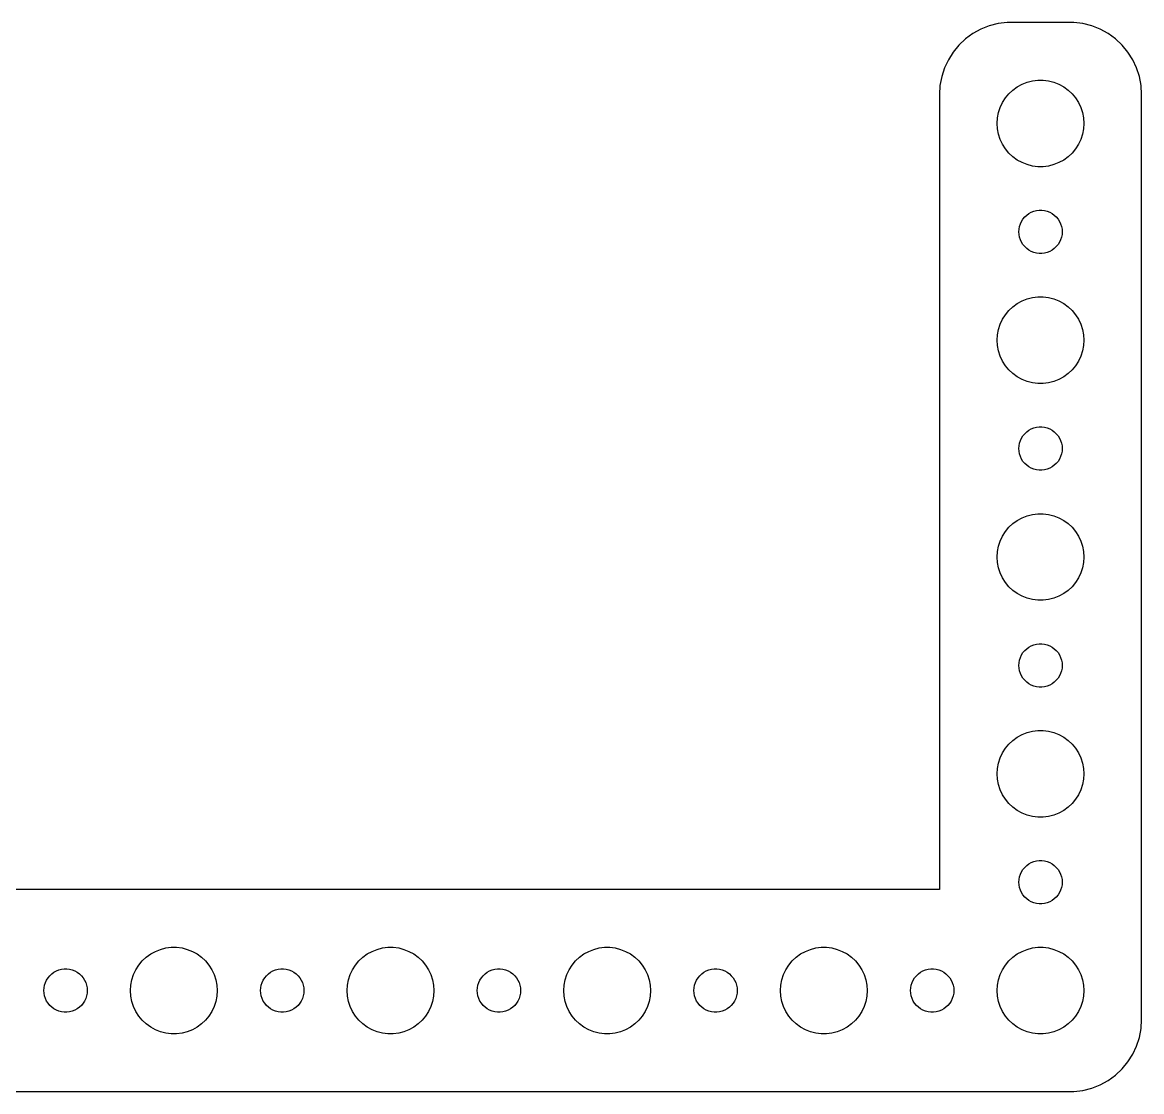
# Model space of a CAD drawing. Header units: metres. Extents: x -74 to 74, y -37 to 37.
# Drawn here: x -3 to 74.5, y -37 to 37 of the extents above; entities that cross this region are included whole.
import ezdxf

# ---------------------------------------------------------------- set-up
doc = ezdxf.new("R2010")
doc.units = ezdxf.units.M

msp = doc.modelspace()

# ---------------------------------------------------------------- linework, layer by layer
for p, q in [((63.3711, 36.5241), (62.8209, 36.2216)), ((63.9549, 36.7553), (63.3711, 36.5241)), ((64.5631, 36.9114), (63.9549, 36.7553)), ((65.1861, 36.9901), (64.5631, 36.9114)), ((69.8139, 36.9901), (65.1861, 36.9901)), ((70.4369, 36.9114), (69.8139, 36.9901)), ((71.0451, 36.7553), (70.4369, 36.9114)), ((71.6289, 36.5241), (71.0451, 36.7553)), ((72.1791, 36.2216), (71.6289, 36.5241)), ((62.3129, 35.8526), (61.8551, 35.4227)), ((62.8209, 36.2216), (62.3129, 35.8526)), ((72.6871, 35.8526), (72.1791, 36.2216)), ((73.1448, 35.4227), (72.6871, 35.8526)), ((61.4549, 34.9389), (61.1185, 34.4088)), ((61.8551, 35.4227), (61.4549, 34.9389)), ((73.5451, 34.9389), (73.1448, 35.4227)), ((73.8815, 34.4088), (73.5451, 34.9389)), ((61.1185, 34.4088), (60.8511, 33.8406)), ((74.1489, 33.8406), (73.8815, 34.4088)), ((60.8511, 33.8406), (60.6571, 33.2434)), ((74.3429, 33.2434), (74.1489, 33.8406)), ((60.5394, 32.6267), (60.5, 32)), ((60.6571, 33.2434), (60.5394, 32.6267)), ((65.8925, 32.533), (66.2227, 32.7145)), ((66.2227, 32.7145), (66.573, 32.8532)), ((66.573, 32.8532), (66.9379, 32.9469)), ((66.9379, 32.9469), (67.3116, 32.9941)), ((67.3116, 32.9941), (67.6884, 32.9941)), ((67.6884, 32.9941), (68.0621, 32.9469)), ((68.0621, 32.9469), (68.427, 32.8532)), ((68.427, 32.8532), (68.7773, 32.7145)), ((68.7773, 32.7145), (69.1075, 32.533)), ((74.4606, 32.6267), (74.3429, 33.2434)), ((74.5, 32), (74.4606, 32.6267)), ((60.5, 32), (60.5, -23.0099)), ((65.073, 31.7634), (65.3131, 32.0536)), ((65.3131, 32.0536), (65.5877, 32.3115)), ((65.5877, 32.3115), (65.8925, 32.533)), ((69.1075, 32.533), (69.4123, 32.3115)), ((69.4123, 32.3115), (69.6869, 32.0536)), ((69.6869, 32.0536), (69.927, 31.7634)), ((74.5, -32), (74.5, 32)), ((64.5943, 30.7461), (64.7107, 31.1044)), ((64.7107, 31.1044), (64.8711, 31.4453)), ((64.8711, 31.4453), (65.073, 31.7634)), ((69.927, 31.7634), (70.1289, 31.4453)), ((70.1289, 31.4453), (70.2893, 31.1044)), ((70.2893, 31.1044), (70.4057, 30.7461)), ((64.5, 30), (64.5237, 30.376)), ((64.5237, 30.376), (64.5943, 30.7461)), ((70.4057, 30.7461), (70.4763, 30.376)), ((70.4763, 30.376), (70.5, 30)), ((64.5237, 29.624), (64.5, 30)), ((64.5943, 29.2539), (64.5237, 29.624)), ((70.4763, 29.624), (70.4057, 29.2539)), ((70.5, 30), (70.4763, 29.624)), ((64.7107, 28.8956), (64.5943, 29.2539)), ((64.8711, 28.5547), (64.7107, 28.8956)), ((70.2893, 28.8956), (70.1289, 28.5547)), ((70.4057, 29.2539), (70.2893, 28.8956)), ((65.073, 28.2366), (64.8711, 28.5547)), ((65.3131, 27.9464), (65.073, 28.2366)), ((65.5877, 27.6884), (65.3131, 27.9464)), ((69.6869, 27.9464), (69.4123, 27.6884)), ((69.927, 28.2366), (69.6869, 27.9464)), ((70.1289, 28.5547), (69.927, 28.2366)), ((65.8925, 27.467), (65.5877, 27.6884)), ((66.2227, 27.2855), (65.8925, 27.467)), ((66.573, 27.1468), (66.2227, 27.2855)), ((66.9379, 27.0531), (66.573, 27.1468)), ((68.427, 27.1468), (68.0621, 27.0531)), ((68.7773, 27.2855), (68.427, 27.1468)), ((69.1075, 27.467), (68.7773, 27.2855)), ((69.4123, 27.6884), (69.1075, 27.467)), ((67.3116, 27.0059), (66.9379, 27.0531)), ((67.6884, 27.0059), (67.3116, 27.0059)), ((68.0621, 27.0531), (67.6884, 27.0059)), ((66.1855, 23.2226), (66.2865, 23.3817)), ((66.2865, 23.3817), (66.4065, 23.5268)), ((66.4065, 23.5268), (66.5439, 23.6558)), ((66.5439, 23.6558), (66.6963, 23.7665)), ((66.6963, 23.7665), (66.8613, 23.8572)), ((66.8613, 23.8572), (67.0365, 23.9266)), ((67.0365, 23.9266), (67.2189, 23.9734)), ((67.2189, 23.9734), (67.4058, 23.997)), ((67.4058, 23.997), (67.5942, 23.997)), ((67.5942, 23.997), (67.7811, 23.9734)), ((67.7811, 23.9734), (67.9635, 23.9266)), ((67.9635, 23.9266), (68.1387, 23.8572)), ((68.1387, 23.8572), (68.3037, 23.7665)), ((68.3037, 23.7665), (68.4561, 23.6558)), ((68.4561, 23.6558), (68.5934, 23.5268)), ((68.5934, 23.5268), (68.7135, 23.3817)), ((68.7135, 23.3817), (68.8145, 23.2226)), ((66, 22.5), (66.0118, 22.688)), ((66.0118, 22.312), (66, 22.5)), ((66.0118, 22.688), (66.0471, 22.873)), ((66.0471, 22.873), (66.1053, 23.0522)), ((66.1053, 23.0522), (66.1855, 23.2226)), ((68.8145, 23.2226), (68.8947, 23.0522)), ((68.8947, 23.0522), (68.9529, 22.873)), ((68.9529, 22.873), (68.9882, 22.688)), ((68.9882, 22.688), (69, 22.5)), ((69, 22.5), (68.9882, 22.312)), ((66.0471, 22.127), (66.0118, 22.312)), ((66.1053, 21.9478), (66.0471, 22.127)), ((66.1855, 21.7774), (66.1053, 21.9478)), ((66.2865, 21.6183), (66.1855, 21.7774)), ((68.8145, 21.7774), (68.7135, 21.6183)), ((68.8947, 21.9478), (68.8145, 21.7774)), ((68.9529, 22.127), (68.8947, 21.9478)), ((68.9882, 22.312), (68.9529, 22.127)), ((66.4065, 21.4732), (66.2865, 21.6183)), ((66.5439, 21.3442), (66.4065, 21.4732)), ((66.6963, 21.2335), (66.5439, 21.3442)), ((66.8613, 21.1427), (66.6963, 21.2335)), ((67.0365, 21.0734), (66.8613, 21.1427)), ((67.2189, 21.0266), (67.0365, 21.0734)), ((67.4058, 21.003), (67.2189, 21.0266)), ((67.5942, 21.003), (67.4058, 21.003)), ((67.7811, 21.0266), (67.5942, 21.003)), ((67.9635, 21.0734), (67.7811, 21.0266)), ((68.1387, 21.1427), (67.9635, 21.0734)), ((68.3037, 21.2335), (68.1387, 21.1427)), ((68.4561, 21.3442), (68.3037, 21.2335)), ((68.5934, 21.4732), (68.4561, 21.3442)), ((68.7135, 21.6183), (68.5934, 21.4732)), ((66.2227, 17.7145), (66.573, 17.8532)), ((66.573, 17.8532), (66.9379, 17.9469)), ((66.9379, 17.9469), (67.3116, 17.9941)), ((67.3116, 17.9941), (67.6884, 17.9941)), ((67.6884, 17.9941), (68.0621, 17.9469)), ((68.0621, 17.9469), (68.427, 17.8532)), ((68.427, 17.8532), (68.7773, 17.7145)), ((65.073, 16.7634), (65.3131, 17.0536)), ((65.3131, 17.0536), (65.5877, 17.3115)), ((65.5877, 17.3115), (65.8925, 17.533)), ((65.8925, 17.533), (66.2227, 17.7145)), ((68.7773, 17.7145), (69.1075, 17.533)), ((69.1075, 17.533), (69.4123, 17.3115)), ((69.4123, 17.3115), (69.6869, 17.0536)), ((69.6869, 17.0536), (69.927, 16.7634)), ((64.7107, 16.1044), (64.8711, 16.4453)), ((64.8711, 16.4453), (65.073, 16.7634)), ((69.927, 16.7634), (70.1289, 16.4453)), ((70.1289, 16.4453), (70.2893, 16.1044)), ((64.5237, 15.376), (64.5943, 15.7461)), ((64.5943, 15.7461), (64.7107, 16.1044)), ((70.2893, 16.1044), (70.4057, 15.7461)), ((70.4057, 15.7461), (70.4763, 15.376)), ((64.5, 15), (64.5237, 15.376)), ((64.5237, 14.624), (64.5, 15)), ((70.4763, 15.376), (70.5, 15)), ((70.5, 15), (70.4763, 14.624)), ((64.5943, 14.2539), (64.5237, 14.624)), ((64.7107, 13.8956), (64.5943, 14.2539)), ((70.4057, 14.2539), (70.2893, 13.8956)), ((70.4763, 14.624), (70.4057, 14.2539)), ((64.8711, 13.5547), (64.7107, 13.8956)), ((65.073, 13.2366), (64.8711, 13.5547)), ((65.3131, 12.9464), (65.073, 13.2366)), ((69.927, 13.2366), (69.6869, 12.9464)), ((70.1289, 13.5547), (69.927, 13.2366)), ((70.2893, 13.8956), (70.1289, 13.5547)), ((65.5877, 12.6884), (65.3131, 12.9464)), ((65.8925, 12.467), (65.5877, 12.6884)), ((66.2227, 12.2855), (65.8925, 12.467)), ((69.1075, 12.467), (68.7773, 12.2855)), ((69.4123, 12.6884), (69.1075, 12.467)), ((69.6869, 12.9464), (69.4123, 12.6884)), ((66.573, 12.1468), (66.2227, 12.2855)), ((66.9379, 12.0531), (66.573, 12.1468)), ((67.3116, 12.0059), (66.9379, 12.0531)), ((67.6884, 12.0059), (67.3116, 12.0059)), ((68.0621, 12.0531), (67.6884, 12.0059)), ((68.427, 12.1468), (68.0621, 12.0531)), ((68.7773, 12.2855), (68.427, 12.1468)), ((66.2865, 8.38167), (66.4065, 8.52681)), ((66.4065, 8.52681), (66.5439, 8.65576)), ((66.5439, 8.65576), (66.6963, 8.76648)), ((66.6963, 8.76648), (66.8613, 8.85724)), ((66.8613, 8.85724), (67.0365, 8.92657)), ((67.0365, 8.92657), (67.2189, 8.97342)), ((67.2189, 8.97342), (67.4058, 8.99704)), ((67.4058, 8.99704), (67.5942, 8.99704)), ((67.5942, 8.99704), (67.7811, 8.97342)), ((67.7811, 8.97342), (67.9635, 8.92657)), ((67.9635, 8.92657), (68.1387, 8.85724)), ((68.1387, 8.85724), (68.3037, 8.76648)), ((68.3037, 8.76648), (68.4561, 8.65576)), ((68.4561, 8.65576), (68.5934, 8.52681)), ((68.5934, 8.52681), (68.7135, 8.38167)), ((66.0118, 7.68799), (66.0471, 7.87303)), ((66.0471, 7.87303), (66.1053, 8.05219)), ((66.1053, 8.05219), (66.1855, 8.22263)), ((66.1855, 8.22263), (66.2865, 8.38167)), ((68.7135, 8.38167), (68.8145, 8.22263)), ((68.8145, 8.22263), (68.8947, 8.05219)), ((68.8947, 8.05219), (68.9529, 7.87303)), ((68.9529, 7.87303), (68.9882, 7.68799)), ((66, 7.5), (66.0118, 7.68799)), ((66.0118, 7.312), (66, 7.5)), ((66.0471, 7.12695), (66.0118, 7.312)), ((66.1053, 6.9478), (66.0471, 7.12695)), ((68.9529, 7.12695), (68.8947, 6.9478)), ((68.9882, 7.312), (68.9529, 7.12695)), ((68.9882, 7.68799), (69, 7.5)), ((69, 7.5), (68.9882, 7.312)), ((66.1855, 6.77736), (66.1053, 6.9478)), ((66.2865, 6.61832), (66.1855, 6.77736)), ((66.4065, 6.47318), (66.2865, 6.61832)), ((66.5439, 6.34422), (66.4065, 6.47318)), ((66.6963, 6.23351), (66.5439, 6.34422)), ((66.8613, 6.14275), (66.6963, 6.23351)), ((68.3037, 6.23351), (68.1387, 6.14275)), ((68.4561, 6.34422), (68.3037, 6.23351)), ((68.5934, 6.47318), (68.4561, 6.34422)), ((68.7135, 6.61832), (68.5934, 6.47318)), ((68.8145, 6.77736), (68.7135, 6.61832)), ((68.8947, 6.9478), (68.8145, 6.77736)), ((67.0365, 6.07341), (66.8613, 6.14275)), ((67.2189, 6.02657), (67.0365, 6.07341)), ((67.4058, 6.00294), (67.2189, 6.02657)), ((67.5942, 6.00294), (67.4058, 6.00294)), ((67.7811, 6.02657), (67.5942, 6.00294)), ((67.9635, 6.07341), (67.7811, 6.02657)), ((68.1387, 6.14275), (67.9635, 6.07341)), ((65.5877, 2.31154), (65.8925, 2.53297)), ((65.8925, 2.53297), (66.2227, 2.71448)), ((66.2227, 2.71448), (66.573, 2.85316)), ((66.573, 2.85316), (66.9379, 2.94685)), ((66.9379, 2.94685), (67.3116, 2.99408)), ((67.3116, 2.99408), (67.6884, 2.99408)), ((67.6884, 2.99408), (68.0621, 2.94685)), ((68.0621, 2.94685), (68.427, 2.85316)), ((68.427, 2.85316), (68.7773, 2.71448)), ((68.7773, 2.71448), (69.1075, 2.53297)), ((69.1075, 2.53297), (69.4123, 2.31154)), ((64.8711, 1.44525), (65.073, 1.76335)), ((65.073, 1.76335), (65.3131, 2.05363)), ((65.3131, 2.05363), (65.5877, 2.31154)), ((69.4123, 2.31154), (69.6869, 2.05363)), ((69.6869, 2.05363), (69.927, 1.76335)), ((69.927, 1.76335), (70.1289, 1.44525)), ((64.5943, 0.74606), (64.7107, 1.10437)), ((64.7107, 1.10437), (64.8711, 1.44525)), ((70.1289, 1.44525), (70.2893, 1.10437)), ((70.2893, 1.10437), (70.4057, 0.74606)), ((64.5, 0), (64.5237, 0.37599)), ((64.5237, -0.37599), (64.5, 0)), ((64.5237, 0.37599), (64.5943, 0.74606)), ((70.4057, 0.74606), (70.4763, 0.37599)), ((70.4763, 0.37599), (70.5, 0)), ((70.5, 0), (70.4763, -0.37599)), ((64.5943, -0.74606), (64.5237, -0.37599)), ((64.7107, -1.10437), (64.5943, -0.74606)), ((70.4057, -0.74606), (70.2893, -1.10437)), ((70.4763, -0.37599), (70.4057, -0.74606)), ((64.8711, -1.44525), (64.7107, -1.10437)), ((65.073, -1.76335), (64.8711, -1.44525)), ((70.1289, -1.44525), (69.927, -1.76335)), ((70.2893, -1.10437), (70.1289, -1.44525)), ((65.3131, -2.05363), (65.073, -1.76335)), ((65.5877, -2.31154), (65.3131, -2.05363)), ((65.8925, -2.53297), (65.5877, -2.31154)), ((69.4123, -2.31154), (69.1075, -2.53297)), ((69.6869, -2.05363), (69.4123, -2.31154)), ((69.927, -1.76335), (69.6869, -2.05363)), ((66.2227, -2.71448), (65.8925, -2.53297)), ((66.573, -2.85316), (66.2227, -2.71448)), ((66.9379, -2.94685), (66.573, -2.85316)), ((67.3116, -2.99408), (66.9379, -2.94685)), ((67.6884, -2.99408), (67.3116, -2.99408)), ((68.0621, -2.94685), (67.6884, -2.99408)), ((68.427, -2.85316), (68.0621, -2.94685)), ((68.7773, -2.71448), (68.427, -2.85316)), ((69.1075, -2.53297), (68.7773, -2.71448)), ((66.6963, -6.23351), (66.8613, -6.14275)), ((66.8613, -6.14275), (67.0365, -6.07341)), ((67.0365, -6.07341), (67.2189, -6.02657)), ((67.2189, -6.02657), (67.4058, -6.00294)), ((67.4058, -6.00294), (67.5942, -6.00294)), ((67.5942, -6.00294), (67.7811, -6.02657)), ((67.7811, -6.02657), (67.9635, -6.07341)), ((67.9635, -6.07341), (68.1387, -6.14275)), ((68.1387, -6.14275), (68.3037, -6.23351)), ((66.0471, -7.12695), (66.1053, -6.9478)), ((66.1053, -6.9478), (66.1855, -6.77736)), ((66.1855, -6.77736), (66.2865, -6.61832)), ((66.2865, -6.61832), (66.4065, -6.47318)), ((66.4065, -6.47318), (66.5439, -6.34422)), ((66.5439, -6.34422), (66.6963, -6.23351)), ((68.3037, -6.23351), (68.4561, -6.34422)), ((68.4561, -6.34422), (68.5934, -6.47318)), ((68.5934, -6.47318), (68.7135, -6.61832)), ((68.7135, -6.61832), (68.8145, -6.77736)), ((68.8145, -6.77736), (68.8947, -6.9478)), ((68.8947, -6.9478), (68.9529, -7.12695)), ((66, -7.5), (66.0118, -7.312)), ((66.0118, -7.68799), (66, -7.5)), ((66.0118, -7.312), (66.0471, -7.12695)), ((66.0471, -7.87303), (66.0118, -7.68799)), ((68.9529, -7.12695), (68.9882, -7.312)), ((68.9882, -7.68799), (68.9529, -7.87303)), ((68.9882, -7.312), (69, -7.5)), ((69, -7.5), (68.9882, -7.68799)), ((66.1053, -8.05219), (66.0471, -7.87303)), ((66.1855, -8.22263), (66.1053, -8.05219)), ((66.2865, -8.38167), (66.1855, -8.22263)), ((66.4065, -8.52681), (66.2865, -8.38167)), ((68.7135, -8.38167), (68.5934, -8.52681)), ((68.8145, -8.22263), (68.7135, -8.38167)), ((68.8947, -8.05219), (68.8145, -8.22263)), ((68.9529, -7.87303), (68.8947, -8.05219)), ((66.5439, -8.65576), (66.4065, -8.52681)), ((66.6963, -8.76648), (66.5439, -8.65576)), ((66.8613, -8.85724), (66.6963, -8.76648)), ((67.0365, -8.92657), (66.8613, -8.85724)), ((67.2189, -8.97342), (67.0365, -8.92657)), ((67.4058, -8.99704), (67.2189, -8.97342)), ((67.5942, -8.99704), (67.4058, -8.99704)), ((67.7811, -8.97342), (67.5942, -8.99704)), ((67.9635, -8.92657), (67.7811, -8.97342)), ((68.1387, -8.85724), (67.9635, -8.92657)), ((68.3037, -8.76648), (68.1387, -8.85724)), ((68.4561, -8.65576), (68.3037, -8.76648)), ((68.5934, -8.52681), (68.4561, -8.65576)), ((65.8925, -12.467), (66.2227, -12.2855)), ((66.2227, -12.2855), (66.573, -12.1468)), ((66.573, -12.1468), (66.9379, -12.0531)), ((66.9379, -12.0531), (67.3116, -12.0059)), ((67.3116, -12.0059), (67.6884, -12.0059)), ((67.6884, -12.0059), (68.0621, -12.0531)), ((68.0621, -12.0531), (68.427, -12.1468)), ((68.427, -12.1468), (68.7773, -12.2855)), ((68.7773, -12.2855), (69.1075, -12.467)), ((65.073, -13.2366), (65.3131, -12.9464)), ((65.3131, -12.9464), (65.5877, -12.6884)), ((65.5877, -12.6884), (65.8925, -12.467)), ((69.1075, -12.467), (69.4123, -12.6884)), ((69.4123, -12.6884), (69.6869, -12.9464)), ((69.6869, -12.9464), (69.927, -13.2366)), ((64.5943, -14.2539), (64.7107, -13.8956)), ((64.7107, -13.8956), (64.8711, -13.5547)), ((64.8711, -13.5547), (65.073, -13.2366)), ((69.927, -13.2366), (70.1289, -13.5547)), ((70.1289, -13.5547), (70.2893, -13.8956)), ((70.2893, -13.8956), (70.4057, -14.2539)), ((64.5, -15), (64.5237, -14.624)), ((64.5237, -14.624), (64.5943, -14.2539)), ((70.4057, -14.2539), (70.4763, -14.624)), ((70.4763, -14.624), (70.5, -15)), ((64.5237, -15.376), (64.5, -15)), ((64.5943, -15.7461), (64.5237, -15.376)), ((70.4763, -15.376), (70.4057, -15.7461)), ((70.5, -15), (70.4763, -15.376)), ((64.7107, -16.1044), (64.5943, -15.7461)), ((64.8711, -16.4453), (64.7107, -16.1044)), ((70.2893, -16.1044), (70.1289, -16.4453)), ((70.4057, -15.7461), (70.2893, -16.1044)), ((65.073, -16.7634), (64.8711, -16.4453)), ((65.3131, -17.0536), (65.073, -16.7634)), ((69.927, -16.7634), (69.6869, -17.0536)), ((70.1289, -16.4453), (69.927, -16.7634)), ((65.5877, -17.3115), (65.3131, -17.0536)), ((65.8925, -17.533), (65.5877, -17.3115)), ((66.2227, -17.7145), (65.8925, -17.533)), ((66.573, -17.8532), (66.2227, -17.7145)), ((68.7773, -17.7145), (68.427, -17.8532)), ((69.1075, -17.533), (68.7773, -17.7145)), ((69.4123, -17.3115), (69.1075, -17.533)), ((69.6869, -17.0536), (69.4123, -17.3115)), ((66.9379, -17.9469), (66.573, -17.8532)), ((67.3116, -17.9941), (66.9379, -17.9469)), ((67.6884, -17.9941), (67.3116, -17.9941)), ((68.0621, -17.9469), (67.6884, -17.9941)), ((68.427, -17.8532), (68.0621, -17.9469)), ((66.1855, -21.7774), (66.2865, -21.6183)), ((66.2865, -21.6183), (66.4065, -21.4732)), ((66.4065, -21.4732), (66.5439, -21.3442)), ((66.5439, -21.3442), (66.6963, -21.2335)), ((66.6963, -21.2335), (66.8613, -21.1427)), ((66.8613, -21.1427), (67.0365, -21.0734)), ((67.0365, -21.0734), (67.2189, -21.0266)), ((67.2189, -21.0266), (67.4058, -21.003)), ((67.4058, -21.003), (67.5942, -21.003)), ((67.5942, -21.003), (67.7811, -21.0266)), ((67.7811, -21.0266), (67.9635, -21.0734)), ((67.9635, -21.0734), (68.1387, -21.1427)), ((68.1387, -21.1427), (68.3037, -21.2335)), ((68.3037, -21.2335), (68.4561, -21.3442)), ((68.4561, -21.3442), (68.5934, -21.4732)), ((68.5934, -21.4732), (68.7135, -21.6183)), ((68.7135, -21.6183), (68.8145, -21.7774)), ((66, -22.5), (66.0118, -22.312)), ((66.0118, -22.312), (66.0471, -22.127)), ((66.0471, -22.127), (66.1053, -21.9478)), ((66.1053, -21.9478), (66.1855, -21.7774)), ((68.8145, -21.7774), (68.8947, -21.9478)), ((68.8947, -21.9478), (68.9529, -22.127)), ((68.9529, -22.127), (68.9882, -22.312)), ((68.9882, -22.312), (69, -22.5)), ((60.5, -23.0099), (-60.5, -23.0099)), ((66.0118, -22.688), (66, -22.5)), ((66.0471, -22.873), (66.0118, -22.688)), ((66.1053, -23.0522), (66.0471, -22.873)), ((66.1855, -23.2226), (66.1053, -23.0522)), ((66.2865, -23.3817), (66.1855, -23.2226)), ((68.8145, -23.2226), (68.7135, -23.3817)), ((68.8947, -23.0522), (68.8145, -23.2226)), ((68.9529, -22.873), (68.8947, -23.0522)), ((68.9882, -22.688), (68.9529, -22.873)), ((69, -22.5), (68.9882, -22.688)), ((66.4065, -23.5268), (66.2865, -23.3817)), ((66.5439, -23.6558), (66.4065, -23.5268)), ((66.6963, -23.7665), (66.5439, -23.6558)), ((66.8613, -23.8572), (66.6963, -23.7665)), ((67.0365, -23.9266), (66.8613, -23.8572)), ((67.2189, -23.9734), (67.0365, -23.9266)), ((67.4058, -23.997), (67.2189, -23.9734)), ((67.5942, -23.997), (67.4058, -23.997)), ((67.7811, -23.9734), (67.5942, -23.997)), ((67.9635, -23.9266), (67.7811, -23.9734)), ((68.1387, -23.8572), (67.9635, -23.9266)), ((68.3037, -23.7665), (68.1387, -23.8572)), ((68.4561, -23.6558), (68.3037, -23.7665)), ((68.5934, -23.5268), (68.4561, -23.6558)), ((68.7135, -23.3817), (68.5934, -23.5268)), ((6.57294, -27.1468), (6.93785, -27.0531)), ((6.93785, -27.0531), (7.31161, -27.0059)), ((7.31161, -27.0059), (7.68837, -27.0059)), ((7.68837, -27.0059), (8.06213, -27.0531)), ((8.06213, -27.0531), (8.42705, -27.1468)), ((21.5729, -27.1468), (21.9379, -27.0531)), ((21.9379, -27.0531), (22.3116, -27.0059)), ((22.3116, -27.0059), (22.6884, -27.0059)), ((22.6884, -27.0059), (23.0621, -27.0531)), ((23.0621, -27.0531), (23.427, -27.1468)), ((36.5729, -27.1468), (36.9379, -27.0531)), ((36.9379, -27.0531), (37.3116, -27.0059)), ((37.3116, -27.0059), (37.6884, -27.0059)), ((37.6884, -27.0059), (38.0621, -27.0531)), ((38.0621, -27.0531), (38.427, -27.1468)), ((51.5729, -27.1468), (51.9379, -27.0531)), ((51.9379, -27.0531), (52.3116, -27.0059)), ((52.3116, -27.0059), (52.6884, -27.0059)), ((52.6884, -27.0059), (53.0621, -27.0531)), ((53.0621, -27.0531), (53.427, -27.1468)), ((66.573, -27.1468), (66.9379, -27.0531)), ((66.9379, -27.0531), (67.3116, -27.0059)), ((67.3116, -27.0059), (67.6884, -27.0059)), ((67.6884, -27.0059), (68.0621, -27.0531)), ((68.0621, -27.0531), (68.427, -27.1468)), ((5.31308, -27.9464), (5.58772, -27.6884)), ((5.58772, -27.6884), (5.89252, -27.467)), ((5.89252, -27.467), (6.22266, -27.2855)), ((6.22266, -27.2855), (6.57294, -27.1468)), ((8.42705, -27.1468), (8.77733, -27.2855)), ((8.77733, -27.2855), (9.10747, -27.467)), ((9.10747, -27.467), (9.41226, -27.6884)), ((9.41226, -27.6884), (9.6869, -27.9464)), ((20.3131, -27.9464), (20.5877, -27.6884)), ((20.5877, -27.6884), (20.8925, -27.467)), ((20.8925, -27.467), (21.2227, -27.2855)), ((21.2227, -27.2855), (21.5729, -27.1468)), ((23.427, -27.1468), (23.7773, -27.2855)), ((23.7773, -27.2855), (24.1075, -27.467)), ((24.1075, -27.467), (24.4123, -27.6884)), ((24.4123, -27.6884), (24.6869, -27.9464)), ((35.3131, -27.9464), (35.5877, -27.6884)), ((35.5877, -27.6884), (35.8925, -27.467)), ((35.8925, -27.467), (36.2227, -27.2855)), ((36.2227, -27.2855), (36.5729, -27.1468)), ((38.427, -27.1468), (38.7773, -27.2855)), ((38.7773, -27.2855), (39.1075, -27.467)), ((39.1075, -27.467), (39.4123, -27.6884)), ((39.4123, -27.6884), (39.6869, -27.9464)), ((50.3131, -27.9464), (50.5877, -27.6884)), ((50.5877, -27.6884), (50.8925, -27.467)), ((50.8925, -27.467), (51.2227, -27.2855)), ((51.2227, -27.2855), (51.5729, -27.1468)), ((53.427, -27.1468), (53.7773, -27.2855)), ((53.7773, -27.2855), (54.1075, -27.467)), ((54.1075, -27.467), (54.4123, -27.6884)), ((54.4123, -27.6884), (54.6869, -27.9464)), ((65.3131, -27.9464), (65.5877, -27.6884)), ((65.5877, -27.6884), (65.8925, -27.467)), ((65.8925, -27.467), (66.2227, -27.2855)), ((66.2227, -27.2855), (66.573, -27.1468)), ((68.427, -27.1468), (68.7773, -27.2855)), ((68.7773, -27.2855), (69.1075, -27.467)), ((69.1075, -27.467), (69.4123, -27.6884)), ((69.4123, -27.6884), (69.6869, -27.9464)), ((-0.80373, -28.7335), (-0.63866, -28.6427)), ((-0.63866, -28.6427), (-0.46352, -28.5734)), ((-0.46352, -28.5734), (-0.28107, -28.5266)), ((-0.28107, -28.5266), (-0.09418, -28.503)), ((-0.09418, -28.503), (0.09418, -28.503)), ((0.09418, -28.503), (0.28107, -28.5266)), ((0.28107, -28.5266), (0.46352, -28.5734)), ((0.46352, -28.5734), (0.63866, -28.6427)), ((0.63866, -28.6427), (0.80373, -28.7335)), ((4.71066, -28.8956), (4.87108, -28.5547)), ((4.87108, -28.5547), (5.07294, -28.2366)), ((5.07294, -28.2366), (5.31308, -27.9464)), ((9.6869, -27.9464), (9.92705, -28.2366)), ((9.92705, -28.2366), (10.1289, -28.5547)), ((10.1289, -28.5547), (10.2893, -28.8956)), ((14.1963, -28.7335), (14.3613, -28.6427)), ((14.3613, -28.6427), (14.5365, -28.5734)), ((14.5365, -28.5734), (14.7189, -28.5266)), ((14.7189, -28.5266), (14.9058, -28.503)), ((14.9058, -28.503), (15.0942, -28.503)), ((15.0942, -28.503), (15.2811, -28.5266)), ((15.2811, -28.5266), (15.4635, -28.5734)), ((15.4635, -28.5734), (15.6387, -28.6427)), ((15.6387, -28.6427), (15.8037, -28.7335)), ((19.7107, -28.8956), (19.8711, -28.5547)), ((19.8711, -28.5547), (20.0729, -28.2366)), ((20.0729, -28.2366), (20.3131, -27.9464)), ((24.6869, -27.9464), (24.927, -28.2366)), ((24.927, -28.2366), (25.1289, -28.5547)), ((25.1289, -28.5547), (25.2893, -28.8956)), ((29.1963, -28.7335), (29.3613, -28.6427)), ((29.3613, -28.6427), (29.5365, -28.5734)), ((29.5365, -28.5734), (29.7189, -28.5266)), ((29.7189, -28.5266), (29.9058, -28.503)), ((29.9058, -28.503), (30.0942, -28.503)), ((30.0942, -28.503), (30.2811, -28.5266)), ((30.2811, -28.5266), (30.4635, -28.5734)), ((30.4635, -28.5734), (30.6387, -28.6427)), ((30.6387, -28.6427), (30.8037, -28.7335)), ((34.7107, -28.8956), (34.8711, -28.5547)), ((34.8711, -28.5547), (35.0729, -28.2366)), ((35.0729, -28.2366), (35.3131, -27.9464)), ((39.6869, -27.9464), (39.927, -28.2366)), ((39.927, -28.2366), (40.1289, -28.5547)), ((40.1289, -28.5547), (40.2893, -28.8956)), ((44.1963, -28.7335), (44.3613, -28.6427)), ((44.3613, -28.6427), (44.5365, -28.5734)), ((44.5365, -28.5734), (44.7189, -28.5266)), ((44.7189, -28.5266), (44.9058, -28.503)), ((44.9058, -28.503), (45.0942, -28.503)), ((45.0942, -28.503), (45.2811, -28.5266)), ((45.2811, -28.5266), (45.4635, -28.5734)), ((45.4635, -28.5734), (45.6387, -28.6427)), ((45.6387, -28.6427), (45.8037, -28.7335)), ((49.7107, -28.8956), (49.8711, -28.5547)), ((49.8711, -28.5547), (50.0729, -28.2366)), ((50.0729, -28.2366), (50.3131, -27.9464)), ((54.6869, -27.9464), (54.927, -28.2366)), ((54.927, -28.2366), (55.1289, -28.5547)), ((55.1289, -28.5547), (55.2893, -28.8956)), ((59.1963, -28.7335), (59.3613, -28.6427)), ((59.3613, -28.6427), (59.5365, -28.5734)), ((59.5365, -28.5734), (59.7189, -28.5266)), ((59.7189, -28.5266), (59.9058, -28.503)), ((59.9058, -28.503), (60.0942, -28.503)), ((60.0942, -28.503), (60.2811, -28.5266)), ((60.2811, -28.5266), (60.4635, -28.5734)), ((60.4635, -28.5734), (60.6387, -28.6427)), ((60.6387, -28.6427), (60.8037, -28.7335)), ((64.7107, -28.8956), (64.8711, -28.5547)), ((64.8711, -28.5547), (65.073, -28.2366)), ((65.073, -28.2366), (65.3131, -27.9464)), ((69.6869, -27.9464), (69.927, -28.2366)), ((69.927, -28.2366), (70.1289, -28.5547)), ((70.1289, -28.5547), (70.2893, -28.8956)), ((-1.39465, -29.4478), (-1.31445, -29.2774)), ((-1.31445, -29.2774), (-1.21352, -29.1183)), ((-1.21352, -29.1183), (-1.09344, -28.9732)), ((-1.09344, -28.9732), (-0.95613, -28.8442)), ((-0.95613, -28.8442), (-0.80373, -28.7335)), ((0.80373, -28.7335), (0.95613, -28.8442)), ((0.95613, -28.8442), (1.09344, -28.9732)), ((1.09344, -28.9732), (1.21352, -29.1183)), ((1.21352, -29.1183), (1.31445, -29.2774)), ((1.31445, -29.2774), (1.39465, -29.4478)), ((4.52365, -29.624), (4.59424, -29.2539)), ((4.59424, -29.2539), (4.71066, -28.8956)), ((10.2893, -28.8956), (10.4057, -29.2539)), ((10.4057, -29.2539), (10.4763, -29.624)), ((13.6053, -29.4478), (13.6855, -29.2774)), ((13.6855, -29.2774), (13.7865, -29.1183)), ((13.7865, -29.1183), (13.9065, -28.9732)), ((13.9065, -28.9732), (14.0439, -28.8442)), ((14.0439, -28.8442), (14.1963, -28.7335)), ((15.8037, -28.7335), (15.9561, -28.8442)), ((15.9561, -28.8442), (16.0934, -28.9732)), ((16.0934, -28.9732), (16.2135, -29.1183)), ((16.2135, -29.1183), (16.3145, -29.2774)), ((16.3145, -29.2774), (16.3947, -29.4478)), ((19.5237, -29.624), (19.5942, -29.2539)), ((19.5942, -29.2539), (19.7107, -28.8956)), ((25.2893, -28.8956), (25.4057, -29.2539)), ((25.4057, -29.2539), (25.4763, -29.624)), ((28.6053, -29.4478), (28.6855, -29.2774)), ((28.6855, -29.2774), (28.7865, -29.1183)), ((28.7865, -29.1183), (28.9065, -28.9732)), ((28.9065, -28.9732), (29.0439, -28.8442)), ((29.0439, -28.8442), (29.1963, -28.7335)), ((30.8037, -28.7335), (30.9561, -28.8442)), ((30.9561, -28.8442), (31.0934, -28.9732)), ((31.0934, -28.9732), (31.2135, -29.1183)), ((31.2135, -29.1183), (31.3145, -29.2774)), ((31.3145, -29.2774), (31.3947, -29.4478)), ((34.5237, -29.624), (34.5942, -29.2539)), ((34.5942, -29.2539), (34.7107, -28.8956)), ((40.2893, -28.8956), (40.4057, -29.2539)), ((40.4057, -29.2539), (40.4763, -29.624)), ((43.6053, -29.4478), (43.6855, -29.2774)), ((43.6855, -29.2774), (43.7865, -29.1183)), ((43.7865, -29.1183), (43.9065, -28.9732)), ((43.9065, -28.9732), (44.0439, -28.8442)), ((44.0439, -28.8442), (44.1963, -28.7335)), ((45.8037, -28.7335), (45.9561, -28.8442)), ((45.9561, -28.8442), (46.0934, -28.9732)), ((46.0934, -28.9732), (46.2135, -29.1183)), ((46.2135, -29.1183), (46.3145, -29.2774)), ((46.3145, -29.2774), (46.3947, -29.4478)), ((49.5237, -29.624), (49.5942, -29.2539)), ((49.5942, -29.2539), (49.7107, -28.8956)), ((55.2893, -28.8956), (55.4057, -29.2539)), ((55.4057, -29.2539), (55.4763, -29.624)), ((58.6053, -29.4478), (58.6855, -29.2774)), ((58.6855, -29.2774), (58.7865, -29.1183)), ((58.7865, -29.1183), (58.9065, -28.9732)), ((58.9065, -28.9732), (59.0439, -28.8442)), ((59.0439, -28.8442), (59.1963, -28.7335)), ((60.8037, -28.7335), (60.9561, -28.8442)), ((60.9561, -28.8442), (61.0934, -28.9732)), ((61.0934, -28.9732), (61.2135, -29.1183)), ((61.2135, -29.1183), (61.3145, -29.2774)), ((61.3145, -29.2774), (61.3947, -29.4478)), ((64.5237, -29.624), (64.5943, -29.2539)), ((64.5943, -29.2539), (64.7107, -28.8956)), ((70.2893, -28.8956), (70.4057, -29.2539)), ((70.4057, -29.2539), (70.4763, -29.624)), ((-1.5, -30), (-1.48816, -29.812)), ((-1.48816, -30.188), (-1.5, -30)), ((-1.48816, -29.812), (-1.45287, -29.627)), ((-1.45287, -30.373), (-1.48816, -30.188)), ((-1.45287, -29.627), (-1.39465, -29.4478)), ((1.39465, -29.4478), (1.45287, -29.627)), ((1.45287, -29.627), (1.48816, -29.812)), ((1.48816, -30.188), (1.45287, -30.373)), ((1.48816, -29.812), (1.5, -30)), ((1.5, -30), (1.48816, -30.188)), ((4.5, -30), (4.52365, -29.624)), ((4.52365, -30.376), (4.5, -30)), ((10.4763, -29.624), (10.5, -30)), ((10.5, -30), (10.4763, -30.376)), ((13.5, -30), (13.5118, -29.812)), ((13.5118, -30.188), (13.5, -30)), ((13.5118, -29.812), (13.5471, -29.627)), ((13.5471, -30.373), (13.5118, -30.188)), ((13.5471, -29.627), (13.6053, -29.4478)), ((16.3947, -29.4478), (16.4529, -29.627)), ((16.4529, -29.627), (16.4882, -29.812)), ((16.4882, -30.188), (16.4529, -30.373)), ((16.4882, -29.812), (16.5, -30)), ((16.5, -30), (16.4882, -30.188)), ((19.5, -30), (19.5237, -29.624)), ((19.5237, -30.376), (19.5, -30)), ((25.4763, -29.624), (25.5, -30)), ((25.5, -30), (25.4763, -30.376)), ((28.5, -30), (28.5118, -29.812)), ((28.5118, -30.188), (28.5, -30)), ((28.5118, -29.812), (28.5471, -29.627)), ((28.5471, -30.373), (28.5118, -30.188)), ((28.5471, -29.627), (28.6053, -29.4478)), ((31.3947, -29.4478), (31.4529, -29.627)), ((31.4529, -29.627), (31.4882, -29.812)), ((31.4882, -30.188), (31.4529, -30.373)), ((31.4882, -29.812), (31.5, -30)), ((31.5, -30), (31.4882, -30.188)), ((34.5, -30), (34.5237, -29.624)), ((34.5237, -30.376), (34.5, -30)), ((40.4763, -29.624), (40.5, -30)), ((40.5, -30), (40.4763, -30.376)), ((43.5, -30), (43.5118, -29.812)), ((43.5118, -30.188), (43.5, -30)), ((43.5118, -29.812), (43.5471, -29.627)), ((43.5471, -30.373), (43.5118, -30.188)), ((43.5471, -29.627), (43.6053, -29.4478)), ((46.3947, -29.4478), (46.4529, -29.627)), ((46.4529, -29.627), (46.4882, -29.812)), ((46.4882, -30.188), (46.4529, -30.373)), ((46.4882, -29.812), (46.5, -30)), ((46.5, -30), (46.4882, -30.188)), ((49.5, -30), (49.5237, -29.624)), ((49.5237, -30.376), (49.5, -30)), ((55.4763, -29.624), (55.5, -30)), ((55.5, -30), (55.4763, -30.376)), ((58.5, -30), (58.5118, -29.812)), ((58.5118, -30.188), (58.5, -30)), ((58.5118, -29.812), (58.5471, -29.627)), ((58.5471, -30.373), (58.5118, -30.188)), ((58.5471, -29.627), (58.6053, -29.4478)), ((61.3947, -29.4478), (61.4529, -29.627)), ((61.4529, -29.627), (61.4882, -29.812)), ((61.4882, -30.188), (61.4529, -30.373)), ((61.4882, -29.812), (61.5, -30)), ((61.5, -30), (61.4882, -30.188)), ((64.5, -30), (64.5237, -29.624)), ((64.5237, -30.376), (64.5, -30)), ((70.4763, -29.624), (70.5, -30)), ((70.5, -30), (70.4763, -30.376)), ((-1.39465, -30.5522), (-1.45287, -30.373)), ((-1.31445, -30.7226), (-1.39465, -30.5522)), ((-1.21352, -30.8817), (-1.31445, -30.7226)), ((-1.09344, -31.0268), (-1.21352, -30.8817)), ((1.21352, -30.8817), (1.09344, -31.0268)), ((1.31445, -30.7226), (1.21352, -30.8817)), ((1.39465, -30.5522), (1.31445, -30.7226)), ((1.45287, -30.373), (1.39465, -30.5522)), ((4.59424, -30.7461), (4.52365, -30.376)), ((4.71066, -31.1044), (4.59424, -30.7461)), ((10.4057, -30.7461), (10.2893, -31.1044)), ((10.4763, -30.376), (10.4057, -30.7461)), ((13.6053, -30.5522), (13.5471, -30.373)), ((13.6855, -30.7226), (13.6053, -30.5522)), ((13.7865, -30.8817), (13.6855, -30.7226)), ((13.9065, -31.0268), (13.7865, -30.8817)), ((16.2135, -30.8817), (16.0934, -31.0268)), ((16.3145, -30.7226), (16.2135, -30.8817)), ((16.3947, -30.5522), (16.3145, -30.7226)), ((16.4529, -30.373), (16.3947, -30.5522)), ((19.5942, -30.7461), (19.5237, -30.376)), ((19.7107, -31.1044), (19.5942, -30.7461)), ((25.4057, -30.7461), (25.2893, -31.1044)), ((25.4763, -30.376), (25.4057, -30.7461)), ((28.6053, -30.5522), (28.5471, -30.373)), ((28.6855, -30.7226), (28.6053, -30.5522)), ((28.7865, -30.8817), (28.6855, -30.7226)), ((28.9065, -31.0268), (28.7865, -30.8817)), ((31.2135, -30.8817), (31.0934, -31.0268)), ((31.3145, -30.7226), (31.2135, -30.8817)), ((31.3947, -30.5522), (31.3145, -30.7226)), ((31.4529, -30.373), (31.3947, -30.5522)), ((34.5942, -30.7461), (34.5237, -30.376)), ((34.7107, -31.1044), (34.5942, -30.7461)), ((40.4057, -30.7461), (40.2893, -31.1044)), ((40.4763, -30.376), (40.4057, -30.7461)), ((43.6053, -30.5522), (43.5471, -30.373)), ((43.6855, -30.7226), (43.6053, -30.5522)), ((43.7865, -30.8817), (43.6855, -30.7226)), ((43.9065, -31.0268), (43.7865, -30.8817)), ((46.2135, -30.8817), (46.0934, -31.0268)), ((46.3145, -30.7226), (46.2135, -30.8817)), ((46.3947, -30.5522), (46.3145, -30.7226)), ((46.4529, -30.373), (46.3947, -30.5522)), ((49.5942, -30.7461), (49.5237, -30.376)), ((49.7107, -31.1044), (49.5942, -30.7461)), ((55.4057, -30.7461), (55.2893, -31.1044)), ((55.4763, -30.376), (55.4057, -30.7461)), ((58.6053, -30.5522), (58.5471, -30.373)), ((58.6855, -30.7226), (58.6053, -30.5522)), ((58.7865, -30.8817), (58.6855, -30.7226)), ((58.9065, -31.0268), (58.7865, -30.8817)), ((61.2135, -30.8817), (61.0934, -31.0268)), ((61.3145, -30.7226), (61.2135, -30.8817)), ((61.3947, -30.5522), (61.3145, -30.7226)), ((61.4529, -30.373), (61.3947, -30.5522)), ((64.5943, -30.7461), (64.5237, -30.376)), ((64.7107, -31.1044), (64.5943, -30.7461)), ((70.4057, -30.7461), (70.2893, -31.1044)), ((70.4763, -30.376), (70.4057, -30.7461)), ((-0.95613, -31.1558), (-1.09344, -31.0268)), ((-0.80373, -31.2665), (-0.95613, -31.1558)), ((-0.63866, -31.3572), (-0.80373, -31.2665)), ((-0.46352, -31.4266), (-0.63866, -31.3572)), ((-0.28107, -31.4734), (-0.46352, -31.4266)), ((-0.09418, -31.497), (-0.28107, -31.4734)), ((0.09418, -31.497), (-0.09418, -31.497)), ((0.28107, -31.4734), (0.09418, -31.497)), ((0.46352, -31.4266), (0.28107, -31.4734)), ((0.63866, -31.3572), (0.46352, -31.4266)), ((0.80373, -31.2665), (0.63866, -31.3572)), ((0.95613, -31.1558), (0.80373, -31.2665)), ((1.09344, -31.0268), (0.95613, -31.1558)), ((4.87108, -31.4453), (4.71066, -31.1044)), ((5.07294, -31.7634), (4.87108, -31.4453)), ((5.31308, -32.0536), (5.07294, -31.7634)), ((9.92705, -31.7634), (9.6869, -32.0536)), ((10.1289, -31.4453), (9.92705, -31.7634)), ((10.2893, -31.1044), (10.1289, -31.4453)), ((14.0439, -31.1558), (13.9065, -31.0268)), ((14.1963, -31.2665), (14.0439, -31.1558)), ((14.3613, -31.3572), (14.1963, -31.2665)), ((14.5365, -31.4266), (14.3613, -31.3572)), ((14.7189, -31.4734), (14.5365, -31.4266)), ((14.9058, -31.497), (14.7189, -31.4734)), ((15.0942, -31.497), (14.9058, -31.497)), ((15.2811, -31.4734), (15.0942, -31.497)), ((15.4635, -31.4266), (15.2811, -31.4734)), ((15.6387, -31.3572), (15.4635, -31.4266)), ((15.8037, -31.2665), (15.6387, -31.3572)), ((15.9561, -31.1558), (15.8037, -31.2665)), ((16.0934, -31.0268), (15.9561, -31.1558)), ((19.8711, -31.4453), (19.7107, -31.1044)), ((20.0729, -31.7634), (19.8711, -31.4453)), ((20.3131, -32.0536), (20.0729, -31.7634)), ((24.927, -31.7634), (24.6869, -32.0536)), ((25.1289, -31.4453), (24.927, -31.7634)), ((25.2893, -31.1044), (25.1289, -31.4453)), ((29.0439, -31.1558), (28.9065, -31.0268)), ((29.1963, -31.2665), (29.0439, -31.1558)), ((29.3613, -31.3572), (29.1963, -31.2665)), ((29.5365, -31.4266), (29.3613, -31.3572)), ((29.7189, -31.4734), (29.5365, -31.4266)), ((29.9058, -31.497), (29.7189, -31.4734)), ((30.0942, -31.497), (29.9058, -31.497)), ((30.2811, -31.4734), (30.0942, -31.497)), ((30.4635, -31.4266), (30.2811, -31.4734)), ((30.6387, -31.3572), (30.4635, -31.4266)), ((30.8037, -31.2665), (30.6387, -31.3572)), ((30.9561, -31.1558), (30.8037, -31.2665)), ((31.0934, -31.0268), (30.9561, -31.1558)), ((34.8711, -31.4453), (34.7107, -31.1044)), ((35.0729, -31.7634), (34.8711, -31.4453)), ((35.3131, -32.0536), (35.0729, -31.7634)), ((39.927, -31.7634), (39.6869, -32.0536)), ((40.1289, -31.4453), (39.927, -31.7634)), ((40.2893, -31.1044), (40.1289, -31.4453)), ((44.0439, -31.1558), (43.9065, -31.0268)), ((44.1963, -31.2665), (44.0439, -31.1558)), ((44.3613, -31.3572), (44.1963, -31.2665)), ((44.5365, -31.4266), (44.3613, -31.3572)), ((44.7189, -31.4734), (44.5365, -31.4266)), ((44.9058, -31.497), (44.7189, -31.4734)), ((45.0942, -31.497), (44.9058, -31.497)), ((45.2811, -31.4734), (45.0942, -31.497)), ((45.4635, -31.4266), (45.2811, -31.4734)), ((45.6387, -31.3572), (45.4635, -31.4266)), ((45.8037, -31.2665), (45.6387, -31.3572)), ((45.9561, -31.1558), (45.8037, -31.2665)), ((46.0934, -31.0268), (45.9561, -31.1558)), ((49.8711, -31.4453), (49.7107, -31.1044)), ((50.0729, -31.7634), (49.8711, -31.4453)), ((50.3131, -32.0536), (50.0729, -31.7634)), ((54.927, -31.7634), (54.6869, -32.0536)), ((55.1289, -31.4453), (54.927, -31.7634)), ((55.2893, -31.1044), (55.1289, -31.4453)), ((59.0439, -31.1558), (58.9065, -31.0268)), ((59.1963, -31.2665), (59.0439, -31.1558)), ((59.3613, -31.3572), (59.1963, -31.2665)), ((59.5365, -31.4266), (59.3613, -31.3572)), ((59.7189, -31.4734), (59.5365, -31.4266)), ((59.9058, -31.497), (59.7189, -31.4734)), ((60.0942, -31.497), (59.9058, -31.497)), ((60.2811, -31.4734), (60.0942, -31.497)), ((60.4635, -31.4266), (60.2811, -31.4734)), ((60.6387, -31.3572), (60.4635, -31.4266)), ((60.8037, -31.2665), (60.6387, -31.3572)), ((60.9561, -31.1558), (60.8037, -31.2665)), ((61.0934, -31.0268), (60.9561, -31.1558)), ((64.8711, -31.4453), (64.7107, -31.1044)), ((65.073, -31.7634), (64.8711, -31.4453)), ((65.3131, -32.0536), (65.073, -31.7634)), ((69.927, -31.7634), (69.6869, -32.0536)), ((70.1289, -31.4453), (69.927, -31.7634)), ((70.2893, -31.1044), (70.1289, -31.4453)), ((5.58772, -32.3115), (5.31308, -32.0536)), ((5.89252, -32.533), (5.58772, -32.3115)), ((6.22266, -32.7145), (5.89252, -32.533)), ((9.10747, -32.533), (8.77733, -32.7145)), ((9.41226, -32.3115), (9.10747, -32.533)), ((9.6869, -32.0536), (9.41226, -32.3115)), ((20.5877, -32.3115), (20.3131, -32.0536)), ((20.8925, -32.533), (20.5877, -32.3115)), ((21.2227, -32.7145), (20.8925, -32.533)), ((24.1075, -32.533), (23.7773, -32.7145)), ((24.4123, -32.3115), (24.1075, -32.533)), ((24.6869, -32.0536), (24.4123, -32.3115)), ((35.5877, -32.3115), (35.3131, -32.0536)), ((35.8925, -32.533), (35.5877, -32.3115)), ((36.2227, -32.7145), (35.8925, -32.533)), ((39.1075, -32.533), (38.7773, -32.7145)), ((39.4123, -32.3115), (39.1075, -32.533)), ((39.6869, -32.0536), (39.4123, -32.3115)), ((50.5877, -32.3115), (50.3131, -32.0536)), ((50.8925, -32.533), (50.5877, -32.3115)), ((51.2227, -32.7145), (50.8925, -32.533)), ((54.1075, -32.533), (53.7773, -32.7145)), ((54.4123, -32.3115), (54.1075, -32.533)), ((54.6869, -32.0536), (54.4123, -32.3115)), ((65.5877, -32.3115), (65.3131, -32.0536)), ((65.8925, -32.533), (65.5877, -32.3115)), ((66.2227, -32.7145), (65.8925, -32.533)), ((69.1075, -32.533), (68.7773, -32.7145)), ((69.4123, -32.3115), (69.1075, -32.533)), ((69.6869, -32.0536), (69.4123, -32.3115)), ((74.4606, -32.6267), (74.5, -32)), ((6.57294, -32.8532), (6.22266, -32.7145)), ((6.93785, -32.9469), (6.57294, -32.8532)), ((7.31161, -32.9941), (6.93785, -32.9469)), ((7.68837, -32.9941), (7.31161, -32.9941)), ((8.06213, -32.9469), (7.68837, -32.9941)), ((8.42705, -32.8532), (8.06213, -32.9469)), ((8.77733, -32.7145), (8.42705, -32.8532)), ((21.5729, -32.8532), (21.2227, -32.7145)), ((21.9379, -32.9469), (21.5729, -32.8532)), ((22.3116, -32.9941), (21.9379, -32.9469)), ((22.6884, -32.9941), (22.3116, -32.9941)), ((23.0621, -32.9469), (22.6884, -32.9941)), ((23.427, -32.8532), (23.0621, -32.9469)), ((23.7773, -32.7145), (23.427, -32.8532)), ((36.5729, -32.8532), (36.2227, -32.7145)), ((36.9379, -32.9469), (36.5729, -32.8532)), ((37.3116, -32.9941), (36.9379, -32.9469)), ((37.6884, -32.9941), (37.3116, -32.9941)), ((38.0621, -32.9469), (37.6884, -32.9941)), ((38.427, -32.8532), (38.0621, -32.9469)), ((38.7773, -32.7145), (38.427, -32.8532)), ((51.5729, -32.8532), (51.2227, -32.7145)), ((51.9379, -32.9469), (51.5729, -32.8532)), ((52.3116, -32.9941), (51.9379, -32.9469)), ((52.6884, -32.9941), (52.3116, -32.9941)), ((53.0621, -32.9469), (52.6884, -32.9941)), ((53.427, -32.8532), (53.0621, -32.9469)), ((53.7773, -32.7145), (53.427, -32.8532)), ((66.573, -32.8532), (66.2227, -32.7145)), ((66.9379, -32.9469), (66.573, -32.8532)), ((67.3116, -32.9941), (66.9379, -32.9469)), ((67.6884, -32.9941), (67.3116, -32.9941)), ((68.0621, -32.9469), (67.6884, -32.9941)), ((68.427, -32.8532), (68.0621, -32.9469)), ((68.7773, -32.7145), (68.427, -32.8532)), ((74.1489, -33.8406), (74.3429, -33.2434)), ((74.3429, -33.2434), (74.4606, -32.6267)), ((73.8815, -34.4088), (74.1489, -33.8406)), ((73.5451, -34.9389), (73.8815, -34.4088)), ((72.6871, -35.8526), (73.1448, -35.4227)), ((73.1448, -35.4227), (73.5451, -34.9389)), ((71.6289, -36.5241), (72.1791, -36.2216)), ((72.1791, -36.2216), (72.6871, -35.8526)), ((-69.8139, -36.9901), (69.8139, -36.9901)), ((69.8139, -36.9901), (70.4369, -36.9114)), ((70.4369, -36.9114), (71.0451, -36.7553)), ((71.0451, -36.7553), (71.6289, -36.5241))]:
    msp.add_line(p, q)

doc.saveas('drawing.dxf')
